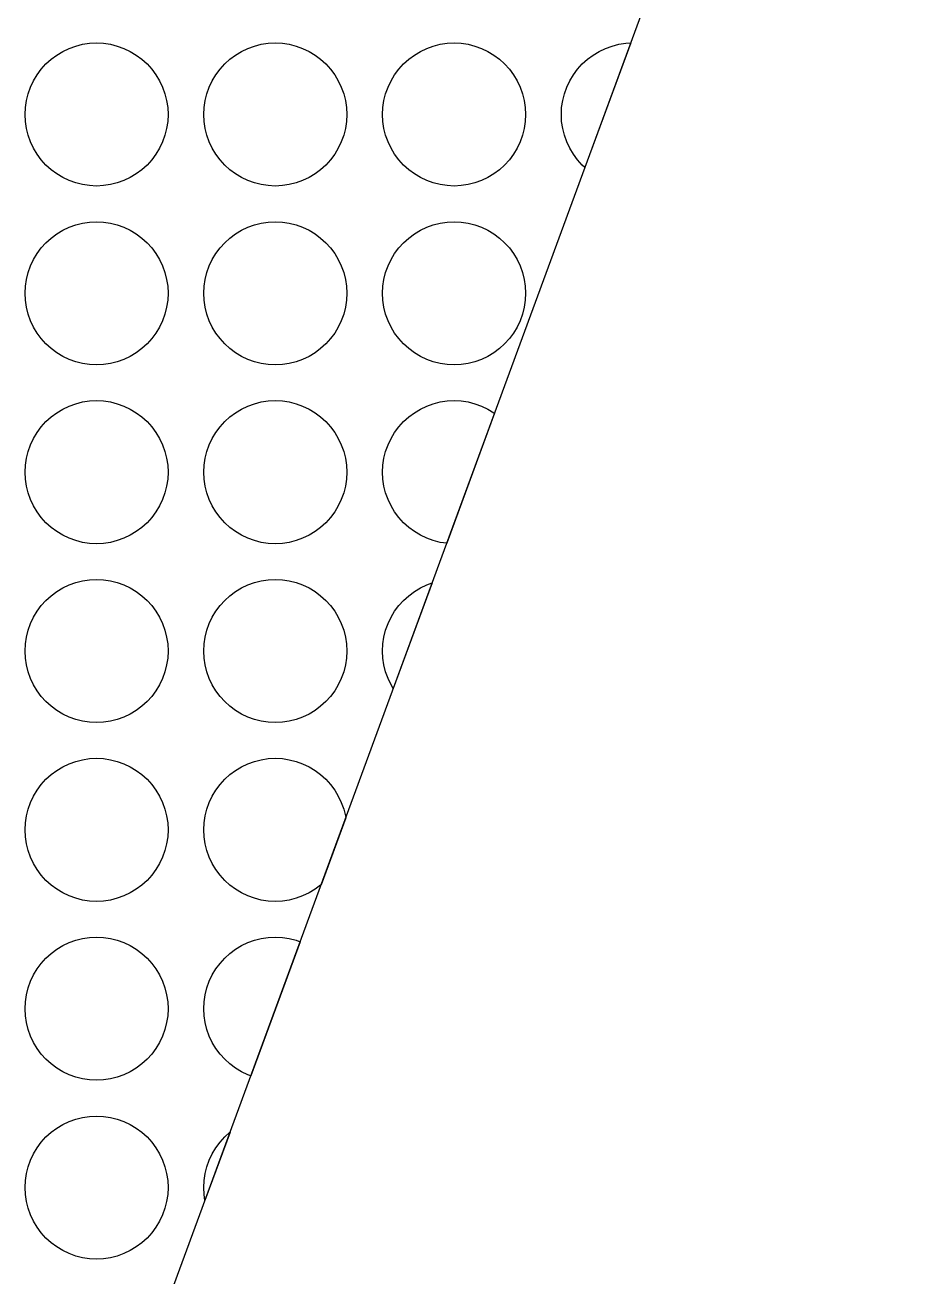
# Model space of a CAD drawing. Header units: millimetres. Extents: x 13 to 136, y -291 to -203.
# Drawn here: x 62.97 to 75.22, y -246.34 to -228.84 of the extents above; entities that cross this region are included whole.
import ezdxf

# ---------------------------------------------------------------- set-up
doc = ezdxf.new("R2010")
doc.units = ezdxf.units.MM
doc.layers.add('background', color=7, linetype='Continuous')
doc.layers.add('outline_2', color=3, linetype='Continuous')

msp = doc.modelspace()

# ---------------------------------------------------------------- linework, layer by layer
at = {"layer": 'background'}
for points in [[(64.966, -230.091), (64.961, -230.189), (64.946, -230.286), (64.922, -230.381), (64.889, -230.474), (64.847, -230.562), (64.797, -230.647), (64.739, -230.725), (64.673, -230.798), (64.6, -230.864), (64.521, -230.922), (64.437, -230.973), (64.348, -231.015), (64.256, -231.048), (64.161, -231.072), (64.064, -231.086), (63.966, -231.091), (63.868, -231.086), (63.77, -231.072), (63.675, -231.048), (63.583, -231.015), (63.494, -230.973), (63.41, -230.922), (63.331, -230.864), (63.258, -230.798), (63.193, -230.725), (63.134, -230.647), (63.084, -230.562), (63.042, -230.474), (63.009, -230.381), (62.985, -230.286), (62.97, -230.189), (62.966, -230.091), (62.97, -229.993), (62.985, -229.896), (63.009, -229.801), (63.042, -229.708), (63.084, -229.62), (63.134, -229.535), (63.193, -229.457), (63.258, -229.384), (63.331, -229.318), (63.41, -229.26), (63.494, -229.209), (63.583, -229.167), (63.675, -229.134), (63.77, -229.11), (63.868, -229.096), (63.966, -229.091), (64.064, -229.096), (64.161, -229.11), (64.256, -229.134), (64.348, -229.167), (64.437, -229.209), (64.521, -229.26), (64.6, -229.318), (64.673, -229.384), (64.739, -229.457), (64.797, -229.535), (64.847, -229.62), (64.889, -229.708), (64.922, -229.801), (64.946, -229.896), (64.961, -229.993)], [(67.466, -230.091), (67.461, -230.189), (67.446, -230.286), (67.422, -230.381), (67.389, -230.474), (67.347, -230.562), (67.297, -230.647), (67.239, -230.725), (67.173, -230.798), (67.1, -230.864), (67.021, -230.922), (66.937, -230.973), (66.848, -231.015), (66.756, -231.048), (66.661, -231.072), (66.564, -231.086), (66.466, -231.091), (66.368, -231.086), (66.27, -231.072), (66.175, -231.048), (66.083, -231.015), (65.994, -230.973), (65.91, -230.922), (65.831, -230.864), (65.758, -230.798), (65.693, -230.725), (65.634, -230.647), (65.584, -230.562), (65.542, -230.474), (65.509, -230.381), (65.485, -230.286), (65.47, -230.189), (65.466, -230.091), (65.47, -229.993), (65.485, -229.896), (65.509, -229.801), (65.542, -229.708), (65.584, -229.62), (65.634, -229.535), (65.693, -229.457), (65.758, -229.384), (65.831, -229.318), (65.91, -229.26), (65.994, -229.209), (66.083, -229.167), (66.175, -229.134), (66.27, -229.11), (66.368, -229.096), (66.466, -229.091), (66.564, -229.096), (66.661, -229.11), (66.756, -229.134), (66.848, -229.167), (66.937, -229.209), (67.021, -229.26), (67.1, -229.318), (67.173, -229.384), (67.239, -229.457), (67.297, -229.535), (67.347, -229.62), (67.389, -229.708), (67.422, -229.801), (67.446, -229.896), (67.461, -229.993)], [(69.966, -230.091), (69.961, -230.189), (69.946, -230.286), (69.922, -230.381), (69.889, -230.474), (69.847, -230.562), (69.797, -230.647), (69.739, -230.725), (69.673, -230.798), (69.6, -230.864), (69.521, -230.922), (69.437, -230.973), (69.348, -231.015), (69.256, -231.048), (69.161, -231.072), (69.064, -231.086), (68.966, -231.091), (68.868, -231.086), (68.77, -231.072), (68.675, -231.048), (68.583, -231.015), (68.494, -230.973), (68.41, -230.922), (68.331, -230.864), (68.258, -230.798), (68.193, -230.725), (68.134, -230.647), (68.084, -230.562), (68.042, -230.474), (68.009, -230.381), (67.985, -230.286), (67.97, -230.189), (67.966, -230.091), (67.97, -229.993), (67.985, -229.896), (68.009, -229.801), (68.042, -229.708), (68.084, -229.62), (68.134, -229.535), (68.193, -229.457), (68.258, -229.384), (68.331, -229.318), (68.41, -229.26), (68.494, -229.209), (68.583, -229.167), (68.675, -229.134), (68.77, -229.11), (68.868, -229.096), (68.966, -229.091), (69.064, -229.096), (69.161, -229.11), (69.256, -229.134), (69.348, -229.167), (69.437, -229.209), (69.521, -229.26), (69.6, -229.318), (69.673, -229.384), (69.739, -229.457), (69.797, -229.535), (69.847, -229.62), (69.889, -229.708), (69.922, -229.801), (69.946, -229.896), (69.961, -229.993)], [(70.796, -230.832), (70.758, -230.798), (70.693, -230.725), (70.634, -230.647), (70.584, -230.562), (70.542, -230.474), (70.509, -230.381), (70.485, -230.286), (70.47, -230.189), (70.466, -230.091), (70.47, -229.993), (70.485, -229.896), (70.509, -229.801), (70.542, -229.708), (70.584, -229.62), (70.634, -229.535), (70.693, -229.457), (70.758, -229.384), (70.831, -229.318), (70.91, -229.26), (70.994, -229.209), (71.083, -229.167), (71.175, -229.134), (71.27, -229.11), (71.368, -229.096), (71.436, -229.092)], [(64.966, -232.591), (64.961, -232.689), (64.946, -232.786), (64.922, -232.881), (64.889, -232.974), (64.847, -233.062), (64.797, -233.147), (64.739, -233.225), (64.673, -233.298), (64.6, -233.364), (64.521, -233.422), (64.437, -233.473), (64.348, -233.515), (64.256, -233.548), (64.161, -233.572), (64.064, -233.586), (63.966, -233.591), (63.868, -233.586), (63.77, -233.572), (63.675, -233.548), (63.583, -233.515), (63.494, -233.473), (63.41, -233.422), (63.331, -233.364), (63.258, -233.298), (63.193, -233.225), (63.134, -233.147), (63.084, -233.062), (63.042, -232.974), (63.009, -232.881), (62.985, -232.786), (62.97, -232.689), (62.966, -232.591), (62.97, -232.493), (62.985, -232.396), (63.009, -232.301), (63.042, -232.208), (63.084, -232.12), (63.134, -232.035), (63.193, -231.957), (63.258, -231.884), (63.331, -231.818), (63.41, -231.76), (63.494, -231.709), (63.583, -231.667), (63.675, -231.634), (63.77, -231.61), (63.868, -231.596), (63.966, -231.591), (64.064, -231.596), (64.161, -231.61), (64.256, -231.634), (64.348, -231.667), (64.437, -231.709), (64.521, -231.76), (64.6, -231.818), (64.673, -231.884), (64.739, -231.957), (64.797, -232.035), (64.847, -232.12), (64.889, -232.208), (64.922, -232.301), (64.946, -232.396), (64.961, -232.493)], [(67.466, -232.591), (67.461, -232.689), (67.446, -232.786), (67.422, -232.881), (67.389, -232.974), (67.347, -233.062), (67.297, -233.147), (67.239, -233.225), (67.173, -233.298), (67.1, -233.364), (67.021, -233.422), (66.937, -233.473), (66.848, -233.515), (66.756, -233.548), (66.661, -233.572), (66.564, -233.586), (66.466, -233.591), (66.368, -233.586), (66.27, -233.572), (66.175, -233.548), (66.083, -233.515), (65.994, -233.473), (65.91, -233.422), (65.831, -233.364), (65.758, -233.298), (65.693, -233.225), (65.634, -233.147), (65.584, -233.062), (65.542, -232.974), (65.509, -232.881), (65.485, -232.786), (65.47, -232.689), (65.466, -232.591), (65.47, -232.493), (65.485, -232.396), (65.509, -232.301), (65.542, -232.208), (65.584, -232.12), (65.634, -232.035), (65.693, -231.957), (65.758, -231.884), (65.831, -231.818), (65.91, -231.76), (65.994, -231.709), (66.083, -231.667), (66.175, -231.634), (66.27, -231.61), (66.368, -231.596), (66.466, -231.591), (66.564, -231.596), (66.661, -231.61), (66.756, -231.634), (66.848, -231.667), (66.937, -231.709), (67.021, -231.76), (67.1, -231.818), (67.173, -231.884), (67.239, -231.957), (67.297, -232.035), (67.347, -232.12), (67.389, -232.208), (67.422, -232.301), (67.446, -232.396), (67.461, -232.493)], [(69.966, -232.591), (69.961, -232.689), (69.946, -232.786), (69.922, -232.881), (69.889, -232.974), (69.847, -233.062), (69.797, -233.147), (69.739, -233.225), (69.673, -233.298), (69.6, -233.364), (69.521, -233.422), (69.437, -233.473), (69.348, -233.515), (69.256, -233.548), (69.161, -233.572), (69.064, -233.586), (68.966, -233.591), (68.868, -233.586), (68.77, -233.572), (68.675, -233.548), (68.583, -233.515), (68.494, -233.473), (68.41, -233.422), (68.331, -233.364), (68.258, -233.298), (68.193, -233.225), (68.134, -233.147), (68.084, -233.062), (68.042, -232.974), (68.009, -232.881), (67.985, -232.786), (67.97, -232.689), (67.966, -232.591), (67.97, -232.493), (67.985, -232.396), (68.009, -232.301), (68.042, -232.208), (68.084, -232.12), (68.134, -232.035), (68.193, -231.957), (68.258, -231.884), (68.331, -231.818), (68.41, -231.76), (68.494, -231.709), (68.583, -231.667), (68.675, -231.634), (68.77, -231.61), (68.868, -231.596), (68.966, -231.591), (69.064, -231.596), (69.161, -231.61), (69.256, -231.634), (69.348, -231.667), (69.437, -231.709), (69.521, -231.76), (69.6, -231.818), (69.673, -231.884), (69.739, -231.957), (69.797, -232.035), (69.847, -232.12), (69.889, -232.208), (69.922, -232.301), (69.946, -232.396), (69.961, -232.493)], [(64.966, -235.091), (64.961, -235.189), (64.946, -235.286), (64.922, -235.381), (64.889, -235.474), (64.847, -235.562), (64.797, -235.647), (64.739, -235.725), (64.673, -235.798), (64.6, -235.864), (64.521, -235.922), (64.437, -235.973), (64.348, -236.015), (64.256, -236.048), (64.161, -236.072), (64.064, -236.086), (63.966, -236.091), (63.868, -236.086), (63.77, -236.072), (63.675, -236.048), (63.583, -236.015), (63.494, -235.973), (63.41, -235.922), (63.331, -235.864), (63.258, -235.798), (63.193, -235.725), (63.134, -235.647), (63.084, -235.562), (63.042, -235.474), (63.009, -235.381), (62.985, -235.286), (62.97, -235.189), (62.966, -235.091), (62.97, -234.993), (62.985, -234.896), (63.009, -234.801), (63.042, -234.708), (63.084, -234.62), (63.134, -234.535), (63.193, -234.457), (63.258, -234.384), (63.331, -234.318), (63.41, -234.26), (63.494, -234.209), (63.583, -234.167), (63.675, -234.134), (63.77, -234.11), (63.868, -234.096), (63.966, -234.091), (64.064, -234.096), (64.161, -234.11), (64.256, -234.134), (64.348, -234.167), (64.437, -234.209), (64.521, -234.26), (64.6, -234.318), (64.673, -234.384), (64.739, -234.457), (64.797, -234.535), (64.847, -234.62), (64.889, -234.708), (64.922, -234.801), (64.946, -234.896), (64.961, -234.993)], [(67.466, -235.091), (67.461, -235.189), (67.446, -235.286), (67.422, -235.381), (67.389, -235.474), (67.347, -235.562), (67.297, -235.647), (67.239, -235.725), (67.173, -235.798), (67.1, -235.864), (67.021, -235.922), (66.937, -235.973), (66.848, -236.015), (66.756, -236.048), (66.661, -236.072), (66.564, -236.086), (66.466, -236.091), (66.368, -236.086), (66.27, -236.072), (66.175, -236.048), (66.083, -236.015), (65.994, -235.973), (65.91, -235.922), (65.831, -235.864), (65.758, -235.798), (65.693, -235.725), (65.634, -235.647), (65.584, -235.562), (65.542, -235.474), (65.509, -235.381), (65.485, -235.286), (65.47, -235.189), (65.466, -235.091), (65.47, -234.993), (65.485, -234.896), (65.509, -234.801), (65.542, -234.708), (65.584, -234.62), (65.634, -234.535), (65.693, -234.457), (65.758, -234.384), (65.831, -234.318), (65.91, -234.26), (65.994, -234.209), (66.083, -234.167), (66.175, -234.134), (66.27, -234.11), (66.368, -234.096), (66.466, -234.091), (66.564, -234.096), (66.661, -234.11), (66.756, -234.134), (66.848, -234.167), (66.937, -234.209), (67.021, -234.26), (67.1, -234.318), (67.173, -234.384), (67.239, -234.457), (67.297, -234.535), (67.347, -234.62), (67.389, -234.708), (67.422, -234.801), (67.446, -234.896), (67.461, -234.993)], [(68.863, -236.085), (68.77, -236.072), (68.675, -236.048), (68.583, -236.015), (68.494, -235.973), (68.41, -235.922), (68.331, -235.864), (68.258, -235.798), (68.193, -235.725), (68.134, -235.647), (68.084, -235.562), (68.042, -235.474), (68.009, -235.381), (67.985, -235.286), (67.97, -235.189), (67.966, -235.091), (67.97, -234.993), (67.985, -234.896), (68.009, -234.801), (68.042, -234.708), (68.084, -234.62), (68.134, -234.535), (68.193, -234.457), (68.258, -234.384), (68.331, -234.318), (68.41, -234.26), (68.494, -234.209), (68.583, -234.167), (68.675, -234.134), (68.77, -234.11), (68.868, -234.096), (68.966, -234.091), (69.064, -234.096), (69.161, -234.11), (69.256, -234.134), (69.348, -234.167), (69.437, -234.209), (69.521, -234.26), (69.532, -234.267)], [(64.966, -237.591), (64.961, -237.689), (64.946, -237.786), (64.922, -237.881), (64.889, -237.974), (64.847, -238.062), (64.797, -238.147), (64.739, -238.225), (64.673, -238.298), (64.6, -238.364), (64.521, -238.422), (64.437, -238.473), (64.348, -238.515), (64.256, -238.548), (64.161, -238.572), (64.064, -238.586), (63.966, -238.591), (63.868, -238.586), (63.77, -238.572), (63.675, -238.548), (63.583, -238.515), (63.494, -238.473), (63.41, -238.422), (63.331, -238.364), (63.258, -238.298), (63.193, -238.225), (63.134, -238.147), (63.084, -238.062), (63.042, -237.974), (63.009, -237.881), (62.985, -237.786), (62.97, -237.689), (62.966, -237.591), (62.97, -237.493), (62.985, -237.396), (63.009, -237.301), (63.042, -237.208), (63.084, -237.12), (63.134, -237.035), (63.193, -236.957), (63.258, -236.884), (63.331, -236.818), (63.41, -236.76), (63.494, -236.709), (63.583, -236.667), (63.675, -236.634), (63.77, -236.61), (63.868, -236.596), (63.966, -236.591), (64.064, -236.596), (64.161, -236.61), (64.256, -236.634), (64.348, -236.667), (64.437, -236.709), (64.521, -236.76), (64.6, -236.818), (64.673, -236.884), (64.739, -236.957), (64.797, -237.035), (64.847, -237.12), (64.889, -237.208), (64.922, -237.301), (64.946, -237.396), (64.961, -237.493)], [(67.466, -237.591), (67.461, -237.689), (67.446, -237.786), (67.422, -237.881), (67.389, -237.974), (67.347, -238.062), (67.297, -238.147), (67.239, -238.225), (67.173, -238.298), (67.1, -238.364), (67.021, -238.422), (66.937, -238.473), (66.848, -238.515), (66.756, -238.548), (66.661, -238.572), (66.564, -238.586), (66.466, -238.591), (66.368, -238.586), (66.27, -238.572), (66.175, -238.548), (66.083, -238.515), (65.994, -238.473), (65.91, -238.422), (65.831, -238.364), (65.758, -238.298), (65.693, -238.225), (65.634, -238.147), (65.584, -238.062), (65.542, -237.974), (65.509, -237.881), (65.485, -237.786), (65.47, -237.689), (65.466, -237.591), (65.47, -237.493), (65.485, -237.396), (65.509, -237.301), (65.542, -237.208), (65.584, -237.12), (65.634, -237.035), (65.693, -236.957), (65.758, -236.884), (65.831, -236.818), (65.91, -236.76), (65.994, -236.709), (66.083, -236.667), (66.175, -236.634), (66.27, -236.61), (66.368, -236.596), (66.466, -236.591), (66.564, -236.596), (66.661, -236.61), (66.756, -236.634), (66.848, -236.667), (66.937, -236.709), (67.021, -236.76), (67.1, -236.818), (67.173, -236.884), (67.239, -236.957), (67.297, -237.035), (67.347, -237.12), (67.389, -237.208), (67.422, -237.301), (67.446, -237.396), (67.461, -237.493)], [(68.115, -238.116), (68.084, -238.062), (68.042, -237.974), (68.009, -237.881), (67.985, -237.786), (67.97, -237.689), (67.966, -237.591), (67.97, -237.493), (67.985, -237.396), (68.009, -237.301), (68.042, -237.208), (68.084, -237.12), (68.134, -237.035), (68.193, -236.957), (68.258, -236.884), (68.331, -236.818), (68.41, -236.76), (68.494, -236.709), (68.583, -236.667), (68.658, -236.64)], [(64.966, -240.091), (64.961, -240.189), (64.946, -240.286), (64.922, -240.381), (64.889, -240.474), (64.847, -240.562), (64.797, -240.647), (64.739, -240.725), (64.673, -240.798), (64.6, -240.864), (64.521, -240.922), (64.437, -240.973), (64.348, -241.015), (64.256, -241.048), (64.161, -241.072), (64.064, -241.086), (63.966, -241.091), (63.868, -241.086), (63.77, -241.072), (63.675, -241.048), (63.583, -241.015), (63.494, -240.973), (63.41, -240.922), (63.331, -240.864), (63.258, -240.798), (63.193, -240.725), (63.134, -240.647), (63.084, -240.562), (63.042, -240.474), (63.009, -240.381), (62.985, -240.286), (62.97, -240.189), (62.966, -240.091), (62.97, -239.993), (62.985, -239.896), (63.009, -239.801), (63.042, -239.708), (63.084, -239.62), (63.134, -239.535), (63.193, -239.457), (63.258, -239.384), (63.331, -239.318), (63.41, -239.26), (63.494, -239.209), (63.583, -239.167), (63.675, -239.134), (63.77, -239.11), (63.868, -239.096), (63.966, -239.091), (64.064, -239.096), (64.161, -239.11), (64.256, -239.134), (64.348, -239.167), (64.437, -239.209), (64.521, -239.26), (64.6, -239.318), (64.673, -239.384), (64.739, -239.457), (64.797, -239.535), (64.847, -239.62), (64.889, -239.708), (64.922, -239.801), (64.946, -239.896), (64.961, -239.993)], [(67.106, -240.858), (67.1, -240.864), (67.021, -240.922), (66.937, -240.973), (66.848, -241.015), (66.756, -241.048), (66.661, -241.072), (66.564, -241.086), (66.466, -241.091), (66.368, -241.086), (66.27, -241.072), (66.175, -241.048), (66.083, -241.015), (65.994, -240.973), (65.91, -240.922), (65.831, -240.864), (65.758, -240.798), (65.693, -240.725), (65.634, -240.647), (65.584, -240.562), (65.542, -240.474), (65.509, -240.381), (65.485, -240.286), (65.47, -240.189), (65.466, -240.091), (65.47, -239.993), (65.485, -239.896), (65.509, -239.801), (65.542, -239.708), (65.584, -239.62), (65.634, -239.535), (65.693, -239.457), (65.758, -239.384), (65.831, -239.318), (65.91, -239.26), (65.994, -239.209), (66.083, -239.167), (66.175, -239.134), (66.27, -239.11), (66.368, -239.096), (66.466, -239.091), (66.564, -239.096), (66.661, -239.11), (66.756, -239.134), (66.848, -239.167), (66.937, -239.209), (67.021, -239.26), (67.1, -239.318), (67.173, -239.384), (67.239, -239.457), (67.297, -239.535), (67.347, -239.62), (67.389, -239.708), (67.422, -239.801), (67.446, -239.896), (67.45, -239.923)], [(64.966, -242.591), (64.961, -242.689), (64.946, -242.786), (64.922, -242.881), (64.889, -242.974), (64.847, -243.062), (64.797, -243.147), (64.739, -243.225), (64.673, -243.298), (64.6, -243.364), (64.521, -243.422), (64.437, -243.473), (64.348, -243.515), (64.256, -243.548), (64.161, -243.572), (64.064, -243.586), (63.966, -243.591), (63.868, -243.586), (63.77, -243.572), (63.675, -243.548), (63.583, -243.515), (63.494, -243.473), (63.41, -243.422), (63.331, -243.364), (63.258, -243.298), (63.193, -243.225), (63.134, -243.147), (63.084, -243.062), (63.042, -242.974), (63.009, -242.881), (62.985, -242.786), (62.97, -242.689), (62.966, -242.591), (62.97, -242.493), (62.985, -242.396), (63.009, -242.301), (63.042, -242.208), (63.084, -242.12), (63.134, -242.035), (63.193, -241.957), (63.258, -241.884), (63.331, -241.818), (63.41, -241.76), (63.494, -241.709), (63.583, -241.667), (63.675, -241.634), (63.77, -241.61), (63.868, -241.596), (63.966, -241.591), (64.064, -241.596), (64.161, -241.61), (64.256, -241.634), (64.348, -241.667), (64.437, -241.709), (64.521, -241.76), (64.6, -241.818), (64.673, -241.884), (64.739, -241.957), (64.797, -242.035), (64.847, -242.12), (64.889, -242.208), (64.922, -242.301), (64.946, -242.396), (64.961, -242.493)], [(66.123, -243.529), (66.083, -243.515), (65.994, -243.473), (65.91, -243.422), (65.831, -243.364), (65.758, -243.298), (65.693, -243.225), (65.634, -243.147), (65.584, -243.062), (65.542, -242.974), (65.509, -242.881), (65.485, -242.786), (65.47, -242.689), (65.466, -242.591), (65.47, -242.493), (65.485, -242.396), (65.509, -242.301), (65.542, -242.208), (65.584, -242.12), (65.634, -242.035), (65.693, -241.957), (65.758, -241.884), (65.831, -241.818), (65.91, -241.76), (65.994, -241.709), (66.083, -241.667), (66.175, -241.634), (66.27, -241.61), (66.368, -241.596), (66.466, -241.591), (66.564, -241.596), (66.661, -241.61), (66.756, -241.634), (66.813, -241.655)], [(64.966, -245.091), (64.961, -245.189), (64.946, -245.286), (64.922, -245.381), (64.889, -245.474), (64.847, -245.562), (64.797, -245.647), (64.739, -245.725), (64.673, -245.798), (64.6, -245.864), (64.521, -245.922), (64.437, -245.973), (64.348, -246.015), (64.256, -246.048), (64.161, -246.072), (64.064, -246.086), (63.966, -246.091), (63.868, -246.086), (63.77, -246.072), (63.675, -246.048), (63.583, -246.015), (63.494, -245.973), (63.41, -245.922), (63.331, -245.864), (63.258, -245.798), (63.193, -245.725), (63.134, -245.647), (63.084, -245.562), (63.042, -245.474), (63.009, -245.381), (62.985, -245.286), (62.97, -245.189), (62.966, -245.091), (62.97, -244.993), (62.985, -244.896), (63.009, -244.801), (63.042, -244.708), (63.084, -244.62), (63.134, -244.535), (63.193, -244.457), (63.258, -244.384), (63.331, -244.318), (63.41, -244.26), (63.494, -244.209), (63.583, -244.167), (63.675, -244.134), (63.77, -244.11), (63.868, -244.096), (63.966, -244.091), (64.064, -244.096), (64.161, -244.11), (64.256, -244.134), (64.348, -244.167), (64.437, -244.209), (64.521, -244.26), (64.6, -244.318), (64.673, -244.384), (64.739, -244.457), (64.797, -244.535), (64.847, -244.62), (64.889, -244.708), (64.922, -244.801), (64.946, -244.896), (64.961, -244.993)], [(65.482, -245.27), (65.47, -245.189), (65.466, -245.091), (65.47, -244.993), (65.485, -244.896), (65.509, -244.801), (65.542, -244.708), (65.584, -244.62), (65.634, -244.535), (65.693, -244.457), (65.758, -244.384), (65.831, -244.318), (65.834, -244.316)]]:
    msp.add_lwpolyline(points, close=True, dxfattribs=at)
at = {"layer": 'outline_2'}
msp.add_lwpolyline([(63.742, -250.001), (72.616, -225.886), (73.251, -224.535), (74.043, -223.27), (74.986, -222.086), (76.07, -220.981)], dxfattribs=at)

doc.saveas('drawing.dxf')
